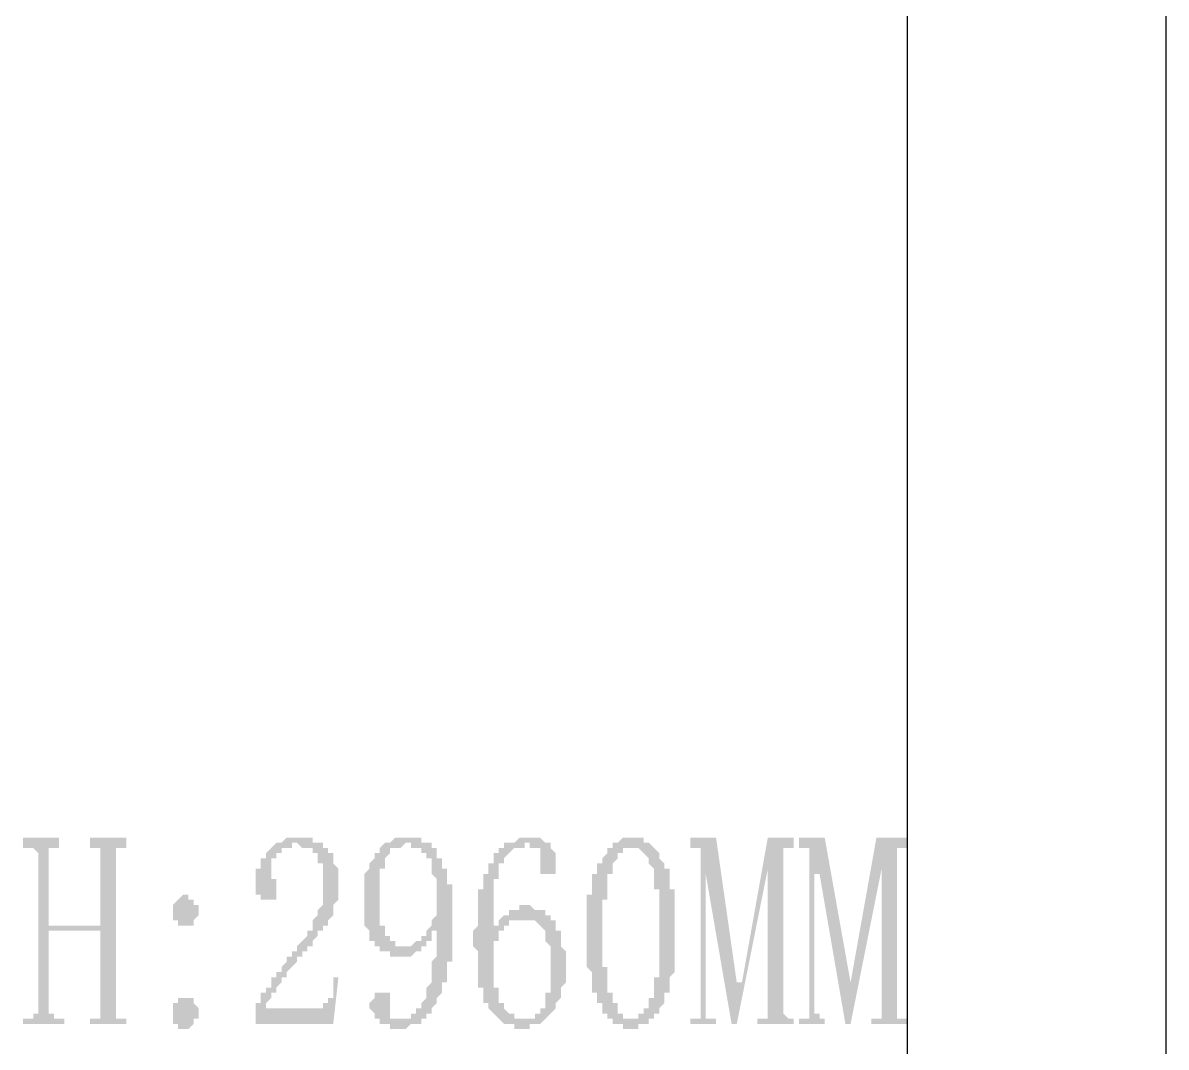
# Model space of a CAD drawing. Header units: inches. Extents: x 11 to 286, y 6 to 196.
# Drawn here: x 154.53 to 163.89, y 125.98 to 134.36 of the extents above; entities that cross this region are included whole.
import ezdxf

# ---------------------------------------------------------------- set-up
doc = ezdxf.new("R2010")
doc.units = ezdxf.units.IN
doc.header["$MEASUREMENT"] = 0
doc.layers.add('PDF_几何图形', color=7, linetype='Continuous')
doc.layers.add('PDF_实体填充', color=7, linetype='Continuous', true_color=0xffffff)

msp = doc.modelspace()

# ---------------------------------------------------------------- hatches: boundary and pattern name
at = {"layer": 'PDF_实体填充', "transparency": 33554559}
for points in [[(155.2928, 126.2944), (155.2928, 126.2521), (155.2928, 126.2098), (155.3351, 126.2098), (155.3774, 126.2098), (155.3774, 126.1674), (155.0811, 126.1674), (155.0811, 126.2098), (155.1234, 126.2098), (155.1658, 126.2098), (155.1658, 126.2521), (155.1658, 126.2944), (155.1658, 126.9294), (154.7424, 126.9294), (154.7424, 126.2944), (154.7424, 126.2521), (154.7848, 126.2521), (154.7848, 126.2098), (154.8271, 126.2098), (154.8694, 126.2098), (154.8694, 126.1674), (154.5308, 126.1674), (154.5308, 126.2098), (154.5731, 126.2098), (154.6154, 126.2098), (154.6154, 126.2521), (154.6578, 126.2521), (154.6578, 126.2944), (154.6578, 127.5644), (154.6154, 127.6068), (154.5731, 127.6068), (154.5308, 127.6068), (154.5308, 127.6914), (154.8271, 127.6914), (154.8271, 127.6068), (154.7848, 127.6068), (154.7424, 127.6068), (154.7424, 127.5644), (154.7424, 126.9718), (155.1658, 126.9718), (155.1658, 127.5644), (155.1658, 127.6068), (155.1234, 127.6068), (155.0811, 127.6068), (155.0811, 127.6914), (155.3774, 127.6914), (155.3774, 127.6068), (155.3351, 127.6068), (155.2928, 127.6068), (155.2928, 127.5644)], [(156.9861, 127.3104), (156.9861, 127.3528), (156.9861, 127.3951), (156.9861, 127.4374), (156.9861, 127.4798), (156.9438, 127.4798), (156.9438, 127.5221), (156.9438, 127.5644), (156.9014, 127.5644), (156.9014, 127.6068), (156.8591, 127.6068), (156.8168, 127.6068), (156.7744, 127.6491), (156.7321, 127.6491), (156.7321, 127.6068), (156.6898, 127.6068), (156.6474, 127.6068), (156.6474, 127.5644), (156.6051, 127.5644), (156.6051, 127.5221), (156.5628, 127.5221), (156.5628, 127.4798), (156.5628, 127.4374), (156.5628, 127.3951), (156.5628, 127.3528), (156.6051, 127.3528), (156.6051, 127.3104), (156.6051, 127.2681), (156.6051, 127.2258), (156.6051, 127.1834), (156.5628, 127.1834), (156.5204, 127.1834), (156.4781, 127.1834), (156.4781, 127.2258), (156.4358, 127.2258), (156.4358, 127.2681), (156.4358, 127.3104), (156.4358, 127.3528), (156.4358, 127.3951), (156.4358, 127.4374), (156.4781, 127.4374), (156.4781, 127.4798), (156.4781, 127.5221), (156.5204, 127.5221), (156.5204, 127.5644), (156.5628, 127.6068), (156.6051, 127.6491), (156.6474, 127.6491), (156.6898, 127.6914), (156.7321, 127.6914), (156.7744, 127.6914), (156.8168, 127.6914), (156.8591, 127.6914), (156.9014, 127.6914), (156.9014, 127.6491), (156.9438, 127.6491), (156.9861, 127.6491), (156.9861, 127.6068), (157.0284, 127.6068), (157.0284, 127.5644), (157.0708, 127.5644), (157.0708, 127.5221), (157.0708, 127.4798), (157.1131, 127.4374), (157.1131, 127.3951), (157.1131, 127.3528), (157.1131, 127.3104), (157.1131, 127.2681), (157.1131, 127.2258), (157.1131, 127.1834), (157.0708, 127.1411), (157.0708, 127.0988), (157.0708, 127.0564), (157.0284, 127.0141), (157.0284, 126.9718), (156.9861, 126.9718), (156.9861, 126.9294), (156.9438, 126.9294), (156.9438, 126.8871), (156.9014, 126.8448), (156.9014, 126.8024), (156.8591, 126.8024), (156.8591, 126.7601), (156.8168, 126.7601), (156.8168, 126.7178), (156.7744, 126.7178), (156.7744, 126.6754), (156.7321, 126.6331), (156.6898, 126.5908), (156.6898, 126.5484), (156.6474, 126.5484), (156.6474, 126.5061), (156.6051, 126.4638), (156.6051, 126.4214), (156.5628, 126.4214), (156.5628, 126.3791), (156.5204, 126.3368), (156.5204, 126.2944), (156.9014, 126.2944), (156.9438, 126.2944), (156.9861, 126.2944), (156.9861, 126.3368), (157.0284, 126.3368), (157.0284, 126.3791), (157.0708, 126.3791), (157.0708, 126.4214), (157.0708, 126.4638), (157.0708, 126.5061), (157.0708, 126.5484), (157.1131, 126.5484), (157.0708, 126.1674), (156.4358, 126.1674), (156.4358, 126.2521), (156.4358, 126.2944), (156.4358, 126.3368), (156.4781, 126.3368), (156.4781, 126.3791), (156.4781, 126.4214), (156.5204, 126.4214), (156.5204, 126.4638), (156.5628, 126.4638), (156.5628, 126.5061), (156.5628, 126.5484), (156.6051, 126.5484), (156.6051, 126.5908), (156.6474, 126.5908), (156.6474, 126.6331), (156.6898, 126.6754), (156.6898, 126.7178), (156.7321, 126.7178), (156.7321, 126.7601), (156.7744, 126.7601), (156.7744, 126.8024), (156.8168, 126.8448), (156.8591, 126.8871), (156.8591, 126.9294), (156.9014, 126.9294), (156.9014, 126.9718), (156.9014, 127.0141), (156.9438, 127.0564), (156.9438, 127.0988), (156.9861, 127.1411), (156.9861, 127.1834), (156.9861, 127.2258), (156.9861, 127.2681)], [(160.7538, 126.2944), (160.7538, 126.2521), (160.7961, 126.2098), (160.8384, 126.2098), (160.8384, 126.1674), (160.5421, 126.1674), (160.5421, 126.2098), (160.5844, 126.2098), (160.6268, 126.2098), (160.6268, 126.2521), (160.6268, 126.2944), (160.6268, 127.4374), (160.3728, 126.1674), (160.3304, 126.1674), (160.1188, 127.3951), (160.1188, 126.2944), (160.1188, 126.2521), (160.1188, 126.2098), (160.1611, 126.2098), (160.2034, 126.2098), (160.2034, 126.1674), (159.9918, 126.1674), (159.9918, 126.2098), (160.0341, 126.2098), (160.0764, 126.2098), (160.0764, 126.2521), (160.0764, 126.2944), (160.0764, 127.5644), (160.0764, 127.6068), (160.0341, 127.6068), (159.9918, 127.6068), (159.9918, 127.6914), (160.2034, 127.6914), (160.3728, 126.5061), (160.4151, 126.5061), (160.6268, 127.6914), (160.8384, 127.6914), (160.8384, 127.6068), (160.7961, 127.6068), (160.7538, 127.6068), (160.7538, 127.5644)], [(161.6851, 126.2944), (161.6851, 126.2521), (161.6851, 126.2098), (161.7274, 126.2098), (161.7698, 126.2098), (161.7698, 126.1674), (161.4734, 126.1674), (161.4734, 126.2098), (161.5158, 126.2098), (161.5581, 126.2098), (161.5581, 126.2521), (161.5581, 126.2944), (161.5581, 127.4374), (161.3041, 126.1674), (161.2618, 126.1674), (161.0501, 127.3951), (161.0078, 127.3951), (161.0078, 126.2944), (161.0078, 126.2521), (161.0501, 126.2521), (161.0501, 126.2098), (161.0924, 126.2098), (161.0924, 126.1674), (160.8808, 126.1674), (160.8808, 126.2098), (160.9231, 126.2098), (160.9654, 126.2098), (160.9654, 126.2521), (160.9654, 126.2944), (160.9654, 127.5644), (160.9654, 127.6068), (160.9231, 127.6068), (160.8808, 127.6068), (160.8808, 127.6914), (161.0924, 127.6914), (161.3041, 126.5061), (161.5158, 127.6914), (161.7698, 127.6914), (161.7698, 127.6068), (161.7274, 127.6068), (161.6851, 127.6068), (161.6851, 127.5644)]]:
    msp.add_hatch(color=7, dxfattribs=at).paths.add_polyline_path(points, flags=0)
h = msp.add_hatch(color=7, dxfattribs=at)
h.paths.add_polyline_path([(157.4518, 127.1834), (157.4518, 127.1834), (157.4518, 127.1411), (157.4518, 127.1411), (157.4518, 127.0988), (157.4518, 127.0564), (157.4518, 127.0564), (157.4518, 127.0141), (157.4518, 127.0141), (157.4518, 126.9718), (157.4518, 126.9718), (157.4941, 126.9718), (157.4941, 126.9294), (157.4941, 126.9294), (157.4941, 126.9294), (157.4941, 126.8871), (157.5364, 126.8871), (157.5364, 126.8448), (157.5364, 126.8448), (157.5788, 126.8448), (157.5788, 126.8024), (157.5788, 126.8024), (157.6211, 126.8024), (157.6211, 126.8024), (157.6634, 126.8024), (157.6634, 126.8024), (157.6634, 126.8024), (157.7058, 126.8024), (157.7058, 126.8024), (157.7058, 126.8024), (157.7481, 126.8448), (157.7481, 126.8448), (157.7481, 126.8448), (157.7904, 126.8448), (157.7904, 126.8871), (157.7904, 126.8871), (157.8328, 126.8871), (157.8328, 126.9294), (157.8328, 126.9294), (157.8328, 126.9294), (157.8751, 126.9718), (157.8751, 126.9718), (157.8751, 127.0141), (157.8751, 127.0141), (157.9174, 127.0564), (157.9174, 127.0564), (157.9174, 127.0988), (157.9174, 127.0988), (157.9174, 127.1411), (157.9174, 127.1411), (157.9174, 127.1411), (157.9174, 127.1834), (157.9174, 127.2258), (157.9174, 127.2258), (157.9174, 127.2681), (157.9174, 127.2681), (157.9174, 127.3104), (157.9174, 127.3104), (157.9174, 127.3528), (157.8751, 127.3951), (157.8751, 127.3951), (157.8751, 127.4374), (157.8751, 127.4374), (157.8751, 127.4374), (157.8751, 127.4798), (157.8751, 127.4798), (157.8751, 127.5221), (157.8328, 127.5221), (157.8328, 127.5221), (157.8328, 127.5644), (157.8328, 127.5644), (157.7904, 127.5644), (157.7904, 127.6068), (157.7904, 127.6068), (157.7481, 127.6068), (157.7481, 127.6068), (157.7058, 127.6068), (157.7058, 127.6068), (157.7058, 127.6491), (157.6634, 127.6491), (157.6634, 127.6491), (157.6211, 127.6068), (157.6211, 127.6068), (157.5788, 127.6068), (157.5788, 127.6068), (157.5788, 127.6068), (157.5364, 127.6068), (157.5364, 127.5644), (157.5364, 127.5644), (157.5364, 127.5644), (157.4941, 127.5221), (157.4941, 127.5221), (157.4941, 127.5221), (157.4941, 127.4798), (157.4941, 127.4798), (157.4941, 127.4374), (157.4518, 127.4374), (157.4518, 127.4374), (157.4518, 127.3951), (157.4518, 127.3951), (157.4518, 127.3528), (157.4518, 127.3528), (157.4518, 127.3104), (157.4518, 127.2681), (157.4518, 127.2681), (157.4518, 127.2258), (157.4518, 127.2258), (157.4518, 127.1834), (157.4518, 127.1834)], flags=0)
h.paths.add_polyline_path([(157.6211, 126.7178), (157.6211, 126.7178), (157.5788, 126.7178), (157.5788, 126.7178), (157.5364, 126.7178), (157.5364, 126.7178), (157.5364, 126.7601), (157.4941, 126.7601), (157.4941, 126.7601), (157.4941, 126.7601), (157.4518, 126.7601), (157.4518, 126.8024), (157.4518, 126.8024), (157.4094, 126.8024), (157.4094, 126.8448), (157.4094, 126.8448), (157.4094, 126.8448), (157.3671, 126.8448), (157.3671, 126.8871), (157.3671, 126.8871), (157.3671, 126.9294), (157.3671, 126.9294), (157.3671, 126.9294), (157.3248, 126.9718), (157.3248, 126.9718), (157.3248, 127.0141), (157.3248, 127.0141), (157.3248, 127.0564), (157.3248, 127.0988), (157.3248, 127.0988), (157.3248, 127.1411), (157.3248, 127.1834), (157.3248, 127.1834), (157.3248, 127.1834), (157.3248, 127.2258), (157.3248, 127.2258), (157.3248, 127.2681), (157.3248, 127.3104), (157.3248, 127.3104), (157.3248, 127.3528), (157.3248, 127.3528), (157.3248, 127.3951), (157.3248, 127.3951), (157.3671, 127.4374), (157.3671, 127.4374), (157.3671, 127.4798), (157.3671, 127.4798), (157.3671, 127.4798), (157.4094, 127.5221), (157.4094, 127.5221), (157.4094, 127.5644), (157.4094, 127.5644), (157.4094, 127.5644), (157.4518, 127.5644), (157.4518, 127.6068), (157.4518, 127.6068), (157.4518, 127.6068), (157.4941, 127.6491), (157.4941, 127.6491), (157.5364, 127.6491), (157.5364, 127.6491), (157.5364, 127.6491), (157.5788, 127.6914), (157.5788, 127.6914), (157.5788, 127.6914), (157.6211, 127.6914), (157.6211, 127.6914), (157.6634, 127.6914), (157.6634, 127.6914), (157.7058, 127.6914), (157.7058, 127.6914), (157.7481, 127.6914), (157.7481, 127.6914), (157.7481, 127.6914), (157.7904, 127.6914), (157.7904, 127.6491), (157.7904, 127.6491), (157.8328, 127.6491), (157.8328, 127.6491), (157.8751, 127.6491), (157.8751, 127.6068), (157.8751, 127.6068), (157.9174, 127.6068), (157.9174, 127.5644), (157.9174, 127.5644), (157.9174, 127.5221), (157.9598, 127.5221), (157.9598, 127.5221), (157.9598, 127.4798), (157.9598, 127.4798), (157.9598, 127.4798), (157.9598, 127.4374), (158.0021, 127.4374), (158.0021, 127.3951), (158.0021, 127.3951), (158.0021, 127.3951), (158.0021, 127.3528), (158.0021, 127.3528), (158.0021, 127.3104), (158.0444, 127.3104), (158.0444, 127.2681), (158.0444, 127.2681), (158.0444, 127.2258), (158.0444, 127.1834), (158.0444, 127.1834), (158.0444, 127.1411), (158.0444, 127.1411), (158.0444, 127.0988), (158.0444, 127.0988), (158.0444, 127.0564), (158.0444, 127.0141), (158.0444, 127.0141), (158.0444, 126.9718), (158.0444, 126.9294), (158.0444, 126.9294), (158.0444, 126.8871), (158.0444, 126.8871), (158.0444, 126.8448), (158.0444, 126.8024), (158.0444, 126.8024), (158.0444, 126.7601), (158.0444, 126.7601), (158.0444, 126.7178), (158.0444, 126.7178), (158.0444, 126.6754), (158.0021, 126.6754), (158.0021, 126.6331), (158.0021, 126.6331), (158.0021, 126.5908), (158.0021, 126.5908), (158.0021, 126.5484), (158.0021, 126.5484), (158.0021, 126.5061), (157.9598, 126.5061), (157.9598, 126.4638), (157.9598, 126.4638), (157.9598, 126.4214), (157.9598, 126.4214), (157.9598, 126.4214), (157.9174, 126.3791), (157.9174, 126.3791), (157.9174, 126.3791), (157.9174, 126.3368), (157.9174, 126.3368), (157.8751, 126.2944), (157.8751, 126.2944), (157.8751, 126.2521), (157.8328, 126.2521), (157.8328, 126.2521), (157.8328, 126.2098), (157.8328, 126.2098), (157.7904, 126.2098), (157.7904, 126.2098), (157.7904, 126.1674), (157.7481, 126.1674), (157.7481, 126.1674), (157.7058, 126.1674), (157.7058, 126.1674), (157.7058, 126.1674), (157.6634, 126.1251), (157.6634, 126.1251), (157.6634, 126.1251), (157.6211, 126.1251), (157.6211, 126.1251), (157.6211, 126.1251), (157.5788, 126.1251), (157.5788, 126.1251), (157.5364, 126.1251), (157.5364, 126.1674), (157.5364, 126.1674), (157.4941, 126.1674), (157.4941, 126.1674), (157.4518, 126.1674), (157.4518, 126.2098), (157.4518, 126.2098), (157.4518, 126.2098), (157.4094, 126.2098), (157.4094, 126.2521), (157.4094, 126.2521), (157.4094, 126.2521), (157.3671, 126.2944), (157.3671, 126.2944), (157.3671, 126.3368), (157.3671, 126.3368), (157.3671, 126.3368), (157.4094, 126.3791), (157.4094, 126.3791), (157.4094, 126.4214), (157.4094, 126.4214), (157.4094, 126.4214), (157.4518, 126.4214), (157.4518, 126.4214), (157.4941, 126.4214), (157.4941, 126.4214), (157.4941, 126.4214), (157.5364, 126.4214), (157.5364, 126.3791), (157.5364, 126.3791), (157.5364, 126.3368), (157.5364, 126.3368), (157.5364, 126.2944), (157.5364, 126.2944), (157.5364, 126.2521), (157.5364, 126.2521), (157.5364, 126.2098), (157.5364, 126.2098), (157.5788, 126.2098), (157.5788, 126.2098), (157.5788, 126.2098), (157.6211, 126.2098), (157.6211, 126.2098), (157.6211, 126.2098), (157.6634, 126.2098), (157.6634, 126.2098), (157.6634, 126.2098), (157.7058, 126.2098), (157.7058, 126.2098), (157.7058, 126.2521), (157.7481, 126.2521), (157.7481, 126.2521), (157.7481, 126.2944), (157.7904, 126.2944), (157.7904, 126.2944), (157.7904, 126.3368), (157.7904, 126.3368), (157.8328, 126.3791), (157.8328, 126.3791), (157.8328, 126.3791), (157.8328, 126.4214), (157.8328, 126.4214), (157.8328, 126.4214), (157.8328, 126.4638), (157.8328, 126.4638), (157.8751, 126.5061), (157.8751, 126.5061), (157.8751, 126.5061), (157.8751, 126.5484), (157.8751, 126.5484), (157.8751, 126.5908), (157.8751, 126.5908), (157.8751, 126.6331), (157.8751, 126.6331), (157.8751, 126.6754), (157.8751, 126.6754), (157.9174, 126.7178), (157.9174, 126.7601), (157.9174, 126.7601), (157.9174, 126.8024), (157.9174, 126.8448), (157.9174, 126.8448), (157.9174, 126.8871), (157.9174, 126.9294), (157.9174, 126.9294), (157.9174, 126.9718), (157.9174, 126.9718), (157.9174, 126.9294), (157.8751, 126.9294), (157.8751, 126.8871), (157.8751, 126.8871), (157.8751, 126.8448), (157.8328, 126.8448), (157.8328, 126.8024), (157.8328, 126.8024), (157.7904, 126.8024), (157.7904, 126.8024), (157.7904, 126.7601), (157.7481, 126.7601), (157.7481, 126.7601), (157.7481, 126.7601), (157.7058, 126.7178), (157.7058, 126.7178), (157.6634, 126.7178), (157.6634, 126.7178), (157.6211, 126.7178), (157.6211, 126.7178), (157.6211, 126.7178), (157.6211, 126.7178)], flags=0)
h = msp.add_hatch(color=7, dxfattribs=at)
h.paths.add_polyline_path([(158.3831, 126.7601), (158.3831, 126.7178), (158.3831, 126.7178), (158.3831, 126.6754), (158.3831, 126.6331), (158.3831, 126.6331), (158.3831, 126.5908), (158.3831, 126.5908), (158.3831, 126.5484), (158.3831, 126.5484), (158.3831, 126.5061), (158.3831, 126.5061), (158.3831, 126.4638), (158.4254, 126.4638), (158.4254, 126.4214), (158.4254, 126.4214), (158.4254, 126.3791), (158.4254, 126.3791), (158.4254, 126.3791), (158.4254, 126.3368), (158.4678, 126.3368), (158.4678, 126.2944), (158.4678, 126.2944), (158.5101, 126.2521), (158.5101, 126.2521), (158.5101, 126.2521), (158.5524, 126.2521), (158.5524, 126.2098), (158.5524, 126.2098), (158.5948, 126.2098), (158.5948, 126.2098), (158.5948, 126.2098), (158.6371, 126.2098), (158.6371, 126.2098), (158.6794, 126.2098), (158.6794, 126.2098), (158.6794, 126.2098), (158.7218, 126.2098), (158.7218, 126.2098), (158.7218, 126.2521), (158.7641, 126.2521), (158.7641, 126.2521), (158.7641, 126.2944), (158.8064, 126.2944), (158.8064, 126.2944), (158.8064, 126.3368), (158.8064, 126.3368), (158.8064, 126.3368), (158.8064, 126.3791), (158.8064, 126.3791), (158.8064, 126.4214), (158.8488, 126.4214), (158.8488, 126.4638), (158.8488, 126.4638), (158.8488, 126.5061), (158.8488, 126.5061), (158.8488, 126.5484), (158.8488, 126.5908), (158.8488, 126.5908), (158.8488, 126.6331), (158.8488, 126.6754), (158.8488, 126.6754), (158.8488, 126.7178), (158.8488, 126.7601), (158.8488, 126.7601), (158.8488, 126.8024), (158.8488, 126.8024), (158.8064, 126.8448), (158.8064, 126.8448), (158.8064, 126.8871), (158.8064, 126.8871), (158.8064, 126.8871), (158.8064, 126.9294), (158.8064, 126.9294), (158.7641, 126.9718), (158.7641, 126.9718), (158.7641, 126.9718), (158.7218, 127.0141), (158.7218, 127.0141), (158.7218, 127.0141), (158.6794, 127.0141), (158.6794, 127.0141), (158.6371, 127.0141), (158.6371, 127.0141), (158.6371, 127.0141), (158.5948, 127.0141), (158.5948, 127.0141), (158.5524, 127.0141), (158.5524, 127.0141), (158.5524, 127.0141), (158.5101, 127.0141), (158.5101, 126.9718), (158.5101, 126.9718), (158.4678, 126.9718), (158.4678, 126.9718), (158.4678, 126.9294), (158.4678, 126.9294), (158.4254, 126.9294), (158.4254, 126.8871), (158.4254, 126.8871), (158.4254, 126.8448), (158.3831, 126.8448), (158.3831, 126.8024), (158.3831, 126.8024), (158.3831, 126.7601), (158.3831, 126.7601), (158.3831, 126.7601)], flags=0)
h.paths.add_polyline_path([(158.6371, 127.1411), (158.6794, 127.1411), (158.6794, 127.1411), (158.7218, 127.0988), (158.7218, 127.0988), (158.7218, 127.0988), (158.7641, 127.0988), (158.7641, 127.0988), (158.8064, 127.0988), (158.8064, 127.0988), (158.8064, 127.0564), (158.8488, 127.0564), (158.8488, 127.0564), (158.8488, 127.0141), (158.8911, 127.0141), (158.8911, 127.0141), (158.8911, 126.9718), (158.8911, 126.9718), (158.8911, 126.9718), (158.8911, 126.9294), (158.9334, 126.9294), (158.9334, 126.8871), (158.9334, 126.8871), (158.9334, 126.8448), (158.9334, 126.8448), (158.9334, 126.8024), (158.9334, 126.8024), (158.9758, 126.7601), (158.9758, 126.7601), (158.9758, 126.7178), (158.9758, 126.7178), (158.9758, 126.6754), (158.9758, 126.6754), (158.9758, 126.6331), (158.9758, 126.5908), (158.9758, 126.5908), (158.9758, 126.5484), (158.9758, 126.5484), (158.9758, 126.5061), (158.9334, 126.4638), (158.9334, 126.4638), (158.9334, 126.4214), (158.9334, 126.4214), (158.9334, 126.3791), (158.9334, 126.3791), (158.9334, 126.3791), (158.8911, 126.3368), (158.8911, 126.3368), (158.8911, 126.2944), (158.8911, 126.2944), (158.8911, 126.2944), (158.8488, 126.2521), (158.8488, 126.2521), (158.8488, 126.2521), (158.8064, 126.2098), (158.8064, 126.2098), (158.8064, 126.2098), (158.7641, 126.1674), (158.7641, 126.1674), (158.7641, 126.1674), (158.7218, 126.1674), (158.7218, 126.1674), (158.6794, 126.1674), (158.6794, 126.1251), (158.6794, 126.1251), (158.6371, 126.1251), (158.6371, 126.1251), (158.6371, 126.1251), (158.5948, 126.1251), (158.5948, 126.1251), (158.5524, 126.1251), (158.5524, 126.1251), (158.5524, 126.1674), (158.5101, 126.1674), (158.5101, 126.1674), (158.4678, 126.1674), (158.4678, 126.1674), (158.4678, 126.1674), (158.4254, 126.2098), (158.4254, 126.2098), (158.4254, 126.2098), (158.3831, 126.2521), (158.3831, 126.2521), (158.3831, 126.2521), (158.3408, 126.2944), (158.3408, 126.2944), (158.3408, 126.2944), (158.3408, 126.3368), (158.3408, 126.3368), (158.2984, 126.3368), (158.2984, 126.3791), (158.2984, 126.3791), (158.2984, 126.4214), (158.2984, 126.4214), (158.2984, 126.4214), (158.2984, 126.4638), (158.2561, 126.4638), (158.2561, 126.5061), (158.2561, 126.5061), (158.2561, 126.5484), (158.2561, 126.5484), (158.2561, 126.5908), (158.2561, 126.5908), (158.2561, 126.6331), (158.2561, 126.6754), (158.2561, 126.6754), (158.2561, 126.7178), (158.2561, 126.7178), (158.2561, 126.7601), (158.2138, 126.8024), (158.2138, 126.8024), (158.2138, 126.8448), (158.2138, 126.8448), (158.2138, 126.8871), (158.2138, 126.8871), (158.2138, 126.9294), (158.2561, 126.9718), (158.2561, 126.9718), (158.2561, 127.0141), (158.2561, 127.0141), (158.2561, 127.0564), (158.2561, 127.0988), (158.2561, 127.0988), (158.2561, 127.1411), (158.2561, 127.1411), (158.2561, 127.1834), (158.2561, 127.1834), (158.2561, 127.2258), (158.2561, 127.2258), (158.2561, 127.2681), (158.2984, 127.2681), (158.2984, 127.3104), (158.2984, 127.3104), (158.2984, 127.3528), (158.2984, 127.3528), (158.2984, 127.3951), (158.2984, 127.3951), (158.3408, 127.3951), (158.3408, 127.4374), (158.3408, 127.4374), (158.3408, 127.4798), (158.3408, 127.4798), (158.3408, 127.4798), (158.3831, 127.4798), (158.3831, 127.5221), (158.3831, 127.5221), (158.3831, 127.5644), (158.4254, 127.5644), (158.4254, 127.5644), (158.4254, 127.6068), (158.4678, 127.6068), (158.4678, 127.6068), (158.4678, 127.6491), (158.5101, 127.6491), (158.5101, 127.6491), (158.5101, 127.6491), (158.5524, 127.6491), (158.5524, 127.6491), (158.5948, 127.6914), (158.5948, 127.6914), (158.5948, 127.6914), (158.6371, 127.6914), (158.6371, 127.6914), (158.6794, 127.6914), (158.6794, 127.6914), (158.6794, 127.6914), (158.7218, 127.6914), (158.7218, 127.6914), (158.7641, 127.6914), (158.7641, 127.6914), (158.8064, 127.6491), (158.8064, 127.6491), (158.8064, 127.6491), (158.8488, 127.6491), (158.8488, 127.6068), (158.8488, 127.6068), (158.8911, 127.5644), (158.8911, 127.5644), (158.8911, 127.5221), (158.8911, 127.5221), (158.8911, 127.5221), (158.8911, 127.4798), (158.8911, 127.4798), (158.8911, 127.4374), (158.8911, 127.4374), (158.8911, 127.3951), (158.8911, 127.3951), (158.8488, 127.3951), (158.8488, 127.3951), (158.8064, 127.3951), (158.8064, 127.3951), (158.8064, 127.3951), (158.7641, 127.3951), (158.7641, 127.3951), (158.7641, 127.4374), (158.7641, 127.4374), (158.7641, 127.4798), (158.7641, 127.4798), (158.7641, 127.4798), (158.7641, 127.5221), (158.7641, 127.5221), (158.7641, 127.5644), (158.7641, 127.5644), (158.7641, 127.6068), (158.7218, 127.6068), (158.7218, 127.6068), (158.7218, 127.6068), (158.7218, 127.6068), (158.6794, 127.6068), (158.6794, 127.6491), (158.6794, 127.6491), (158.6371, 127.6491), (158.6371, 127.6068), (158.5948, 127.6068), (158.5948, 127.6068), (158.5948, 127.6068), (158.5524, 127.6068), (158.5524, 127.6068), (158.5101, 127.5644), (158.5101, 127.5644), (158.5101, 127.5644), (158.4678, 127.5221), (158.4678, 127.5221), (158.4678, 127.5221), (158.4678, 127.4798), (158.4678, 127.4798), (158.4254, 127.4798), (158.4254, 127.4798), (158.4254, 127.4374), (158.4254, 127.4374), (158.4254, 127.4374), (158.4254, 127.3951), (158.4254, 127.3951), (158.4254, 127.3528), (158.3831, 127.3528), (158.3831, 127.3528), (158.3831, 127.3104), (158.3831, 127.3104), (158.3831, 127.2681), (158.3831, 127.2681), (158.3831, 127.2258), (158.3831, 127.1834), (158.3831, 127.1834), (158.3831, 127.1411), (158.3831, 127.1411), (158.3831, 127.0988), (158.3831, 127.0564), (158.3831, 127.0564), (158.3831, 127.0141), (158.3831, 126.9718), (158.3831, 126.9294), (158.3831, 126.9294), (158.3831, 126.8871), (158.3831, 126.9294), (158.3831, 126.9294), (158.3831, 126.9718), (158.4254, 126.9718), (158.4254, 126.9718), (158.4254, 127.0141), (158.4254, 127.0141), (158.4678, 127.0564), (158.4678, 127.0564), (158.4678, 127.0564), (158.5101, 127.0564), (158.5101, 127.0988), (158.5101, 127.0988), (158.5524, 127.0988), (158.5524, 127.0988), (158.5524, 127.0988), (158.5948, 127.0988), (158.5948, 127.1411), (158.6371, 127.1411), (158.6371, 127.1411), (158.6371, 127.1411), (158.6371, 127.1411), (158.6371, 127.1411)], flags=0)
h = msp.add_hatch(color=7, dxfattribs=at)
h.paths.add_polyline_path([(159.5261, 127.6068), (159.4838, 127.6068), (159.4838, 127.6068), (159.4838, 127.6068), (159.4414, 127.6068), (159.4414, 127.6068), (159.4414, 127.5644), (159.3991, 127.5644), (159.3991, 127.5644), (159.3991, 127.5221), (159.3991, 127.5221), (159.3568, 127.4798), (159.3568, 127.4798), (159.3568, 127.4374), (159.3568, 127.4374), (159.3568, 127.4374), (159.3568, 127.3951), (159.3144, 127.3951), (159.3144, 127.3528), (159.3144, 127.3528), (159.3144, 127.3104), (159.3144, 127.3104), (159.3144, 127.2681), (159.3144, 127.2681), (159.3144, 127.2258), (159.3144, 127.2258), (159.3144, 127.1834), (159.2721, 127.1834), (159.2721, 127.1411), (159.2721, 127.1411), (159.2721, 127.0988), (159.2721, 127.0988), (159.2721, 127.0564), (159.2721, 127.0141), (159.2721, 127.0141), (159.2721, 126.9718), (159.2721, 126.9718), (159.2721, 126.9294), (159.2721, 126.9294), (159.2721, 126.8871), (159.2721, 126.8448), (159.2721, 126.8448), (159.2721, 126.8024), (159.2721, 126.8024), (159.2721, 126.7601), (159.2721, 126.7178), (159.2721, 126.7178), (159.2721, 126.6754), (159.2721, 126.6754), (159.2721, 126.6331), (159.3144, 126.6331), (159.3144, 126.5908), (159.3144, 126.5908), (159.3144, 126.5484), (159.3144, 126.5484), (159.3144, 126.5061), (159.3144, 126.5061), (159.3144, 126.4638), (159.3144, 126.4638), (159.3144, 126.4214), (159.3568, 126.4214), (159.3568, 126.4214), (159.3568, 126.3791), (159.3568, 126.3791), (159.3568, 126.3368), (159.3991, 126.3368), (159.3991, 126.2944), (159.3991, 126.2944), (159.3991, 126.2521), (159.4414, 126.2521), (159.4414, 126.2521), (159.4414, 126.2098), (159.4414, 126.2098), (159.4838, 126.2098), (159.4838, 126.2098), (159.4838, 126.2098), (159.5261, 126.2098), (159.5261, 126.2098), (159.5261, 126.2098), (159.5684, 126.2098), (159.5684, 126.2098), (159.5684, 126.2521), (159.6108, 126.2521), (159.6108, 126.2521), (159.6108, 126.2521), (159.6108, 126.2944), (159.6531, 126.2944), (159.6531, 126.3368), (159.6531, 126.3368), (159.6531, 126.3791), (159.6954, 126.3791), (159.6954, 126.4214), (159.6954, 126.4214), (159.6954, 126.4638), (159.6954, 126.4638), (159.6954, 126.4638), (159.6954, 126.5061), (159.6954, 126.5061), (159.6954, 126.5484), (159.7378, 126.5484), (159.7378, 126.5908), (159.7378, 126.5908), (159.7378, 126.6331), (159.7378, 126.6331), (159.7378, 126.6754), (159.7378, 126.6754), (159.7378, 126.7178), (159.7378, 126.7601), (159.7378, 126.7601), (159.7378, 126.8024), (159.7378, 126.8448), (159.7378, 126.8448), (159.7378, 126.8871), (159.7378, 126.8871), (159.7378, 126.9294), (159.7378, 126.9294), (159.7378, 126.9718), (159.7378, 127.0141), (159.7378, 127.0141), (159.7378, 127.0564), (159.7378, 127.0564), (159.7378, 127.0988), (159.7378, 127.1411), (159.7378, 127.1411), (159.7378, 127.1834), (159.7378, 127.1834), (159.7378, 127.2258), (159.7378, 127.2258), (159.7378, 127.2681), (159.6954, 127.2681), (159.6954, 127.3104), (159.6954, 127.3104), (159.6954, 127.3528), (159.6954, 127.3528), (159.6954, 127.3951), (159.6954, 127.3951), (159.6954, 127.3951), (159.6954, 127.4374), (159.6954, 127.4374), (159.6531, 127.4798), (159.6531, 127.4798), (159.6531, 127.5221), (159.6531, 127.5221), (159.6531, 127.5221), (159.6108, 127.5644), (159.6108, 127.5644), (159.6108, 127.5644), (159.5684, 127.6068), (159.5684, 127.6068), (159.5684, 127.6068), (159.5261, 127.6068), (159.5261, 127.6068), (159.5261, 127.6068), (159.5261, 127.6068), (159.5261, 127.6068)], flags=0)
h.paths.add_polyline_path([(159.5261, 126.1251), (159.4838, 126.1251), (159.4838, 126.1251), (159.4414, 126.1251), (159.4414, 126.1674), (159.4414, 126.1674), (159.3991, 126.1674), (159.3991, 126.1674), (159.3991, 126.1674), (159.3568, 126.1674), (159.3568, 126.2098), (159.3568, 126.2098), (159.3144, 126.2098), (159.3144, 126.2521), (159.3144, 126.2521), (159.2721, 126.2521), (159.2721, 126.2944), (159.2721, 126.2944), (159.2721, 126.3368), (159.2298, 126.3368), (159.2298, 126.3368), (159.2298, 126.3791), (159.2298, 126.3791), (159.2298, 126.4214), (159.2298, 126.4214), (159.1874, 126.4214), (159.1874, 126.4638), (159.1874, 126.4638), (159.1874, 126.5061), (159.1874, 126.5061), (159.1874, 126.5484), (159.1874, 126.5484), (159.1874, 126.5908), (159.1874, 126.5908), (159.1451, 126.6331), (159.1451, 126.6331), (159.1451, 126.6754), (159.1451, 126.6754), (159.1451, 126.7178), (159.1451, 126.7601), (159.1451, 126.7601), (159.1451, 126.8024), (159.1451, 126.8024), (159.1451, 126.8448), (159.1451, 126.8871), (159.1451, 126.8871), (159.1451, 126.9294), (159.1451, 126.9294), (159.1451, 126.9718), (159.1451, 127.0141), (159.1451, 127.0141), (159.1451, 127.0564), (159.1451, 127.0564), (159.1451, 127.0988), (159.1451, 127.1411), (159.1451, 127.1411), (159.1451, 127.1834), (159.1451, 127.1834), (159.1451, 127.2258), (159.1874, 127.2258), (159.1874, 127.2681), (159.1874, 127.2681), (159.1874, 127.3104), (159.1874, 127.3104), (159.1874, 127.3528), (159.1874, 127.3528), (159.1874, 127.3951), (159.2298, 127.3951), (159.2298, 127.3951), (159.2298, 127.4374), (159.2298, 127.4374), (159.2298, 127.4798), (159.2298, 127.4798), (159.2721, 127.4798), (159.2721, 127.5221), (159.2721, 127.5221), (159.3144, 127.5644), (159.3144, 127.5644), (159.3144, 127.6068), (159.3144, 127.6068), (159.3568, 127.6068), (159.3568, 127.6491), (159.3568, 127.6491), (159.3991, 127.6491), (159.3991, 127.6491), (159.3991, 127.6491), (159.4414, 127.6914), (159.4414, 127.6914), (159.4838, 127.6914), (159.4838, 127.6914), (159.4838, 127.6914), (159.5261, 127.6914), (159.5261, 127.6914), (159.5261, 127.6914), (159.5684, 127.6914), (159.5684, 127.6914), (159.6108, 127.6914), (159.6108, 127.6491), (159.6108, 127.6491), (159.6531, 127.6491), (159.6531, 127.6491), (159.6531, 127.6491), (159.6954, 127.6068), (159.6954, 127.6068), (159.6954, 127.6068), (159.7378, 127.5644), (159.7378, 127.5644), (159.7378, 127.5221), (159.7378, 127.5221), (159.7801, 127.4798), (159.7801, 127.4798), (159.7801, 127.4798), (159.7801, 127.4374), (159.7801, 127.4374), (159.8224, 127.4374), (159.8224, 127.3951), (159.8224, 127.3951), (159.8224, 127.3528), (159.8224, 127.3528), (159.8224, 127.3104), (159.8224, 127.3104), (159.8224, 127.2681), (159.8648, 127.2681), (159.8648, 127.2258), (159.8648, 127.2258), (159.8648, 127.1834), (159.8648, 127.1834), (159.8648, 127.1411), (159.8648, 127.1411), (159.8648, 127.0988), (159.8648, 127.0988), (159.8648, 127.0564), (159.8648, 127.0141), (159.8648, 127.0141), (159.8648, 126.9718), (159.8648, 126.9294), (159.8648, 126.9294), (159.8648, 126.9294), (159.8648, 126.8871), (159.8648, 126.8448), (159.8648, 126.8448), (159.8648, 126.8024), (159.8648, 126.8024), (159.8648, 126.7601), (159.8648, 126.7178), (159.8648, 126.7178), (159.8648, 126.6754), (159.8648, 126.6754), (159.8648, 126.6331), (159.8648, 126.6331), (159.8648, 126.5908), (159.8648, 126.5908), (159.8224, 126.5484), (159.8224, 126.5484), (159.8224, 126.5061), (159.8224, 126.5061), (159.8224, 126.4638), (159.8224, 126.4638), (159.8224, 126.4214), (159.8224, 126.4214), (159.7801, 126.4214), (159.7801, 126.3791), (159.7801, 126.3791), (159.7801, 126.3368), (159.7801, 126.3368), (159.7801, 126.3368), (159.7378, 126.2944), (159.7378, 126.2944), (159.7378, 126.2521), (159.6954, 126.2521), (159.6954, 126.2521), (159.6954, 126.2098), (159.6954, 126.2098), (159.6531, 126.2098), (159.6531, 126.1674), (159.6531, 126.1674), (159.6108, 126.1674), (159.6108, 126.1674), (159.5684, 126.1674), (159.5684, 126.1251), (159.5684, 126.1251), (159.5261, 126.1251), (159.5261, 126.1251), (159.5261, 126.1251), (159.5261, 126.1251), (159.5261, 126.1251)], flags=0)
h = msp.add_hatch(color=7, dxfattribs=at)
h.paths.add_polyline_path([(155.9701, 127.0988), (155.9701, 127.0564), (155.9701, 127.0564), (155.9278, 127.0141), (155.9278, 127.0141), (155.9278, 127.0141), (155.9278, 126.9718), (155.8854, 126.9718), (155.8854, 126.9718), (155.8854, 126.9718), (155.8431, 126.9718), (155.8431, 126.9718), (155.8431, 126.9718), (155.8008, 126.9718), (155.8008, 126.9718), (155.8008, 127.0141), (155.7584, 127.0141), (155.7584, 127.0141), (155.7584, 127.0564), (155.7584, 127.0564), (155.7584, 127.0988), (155.7584, 127.0988), (155.7584, 127.1411), (155.7584, 127.1411), (155.8008, 127.1834), (155.8008, 127.1834), (155.8008, 127.1834), (155.8008, 127.1834), (155.8431, 127.2258), (155.8431, 127.2258), (155.8431, 127.2258), (155.8854, 127.2258), (155.8854, 127.1834), (155.9278, 127.1834), (155.9278, 127.1834), (155.9278, 127.1834), (155.9278, 127.1411), (155.9701, 127.1411), (155.9701, 127.0988), (155.9701, 127.0988), (155.9701, 127.0988), (155.9701, 127.0988)], flags=0)
h.paths.add_polyline_path([(155.9701, 126.2521), (155.9701, 126.2098), (155.9701, 126.2098), (155.9278, 126.2098), (155.9278, 126.1674), (155.9278, 126.1674), (155.9278, 126.1674), (155.8854, 126.1251), (155.8854, 126.1251), (155.8854, 126.1251), (155.8431, 126.1251), (155.8431, 126.1251), (155.8431, 126.1251), (155.8008, 126.1251), (155.8008, 126.1674), (155.8008, 126.1674), (155.7584, 126.1674), (155.7584, 126.2098), (155.7584, 126.2098), (155.7584, 126.2521), (155.7584, 126.2521), (155.7584, 126.2944), (155.7584, 126.2944), (155.7584, 126.3368), (155.8008, 126.3368), (155.8008, 126.3368), (155.8008, 126.3368), (155.8008, 126.3791), (155.8431, 126.3791), (155.8431, 126.3791), (155.8431, 126.3791), (155.8854, 126.3791), (155.8854, 126.3791), (155.9278, 126.3791), (155.9278, 126.3368), (155.9278, 126.3368), (155.9278, 126.3368), (155.9701, 126.2944), (155.9701, 126.2944), (155.9701, 126.2521), (155.9701, 126.2521), (155.9701, 126.2521), (155.9701, 126.2521)], flags=0)

# ---------------------------------------------------------------- linework, layer by layer
at = {"layer": 'PDF_几何图形'}
for p, q in [((161.7698, 111.9858), (161.7698, 150.5514)), ((163.8864, 104.0271), (163.8864, 150.5514))]:
    msp.add_line(p, q, dxfattribs=at)

doc.saveas('drawing.dxf')
